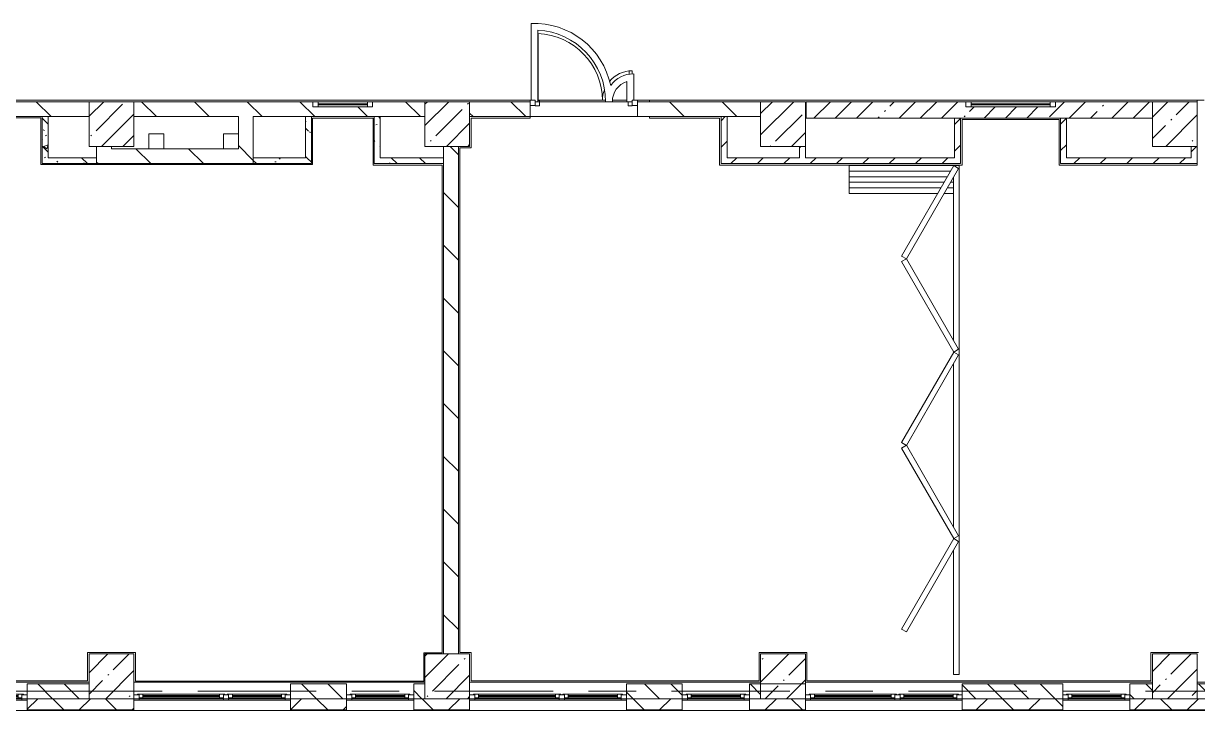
# Model space of a CAD drawing. Header units: millimetres. Extents: x 957 to 228198, y -8553 to 29000.
# Drawn here: x 107969 to 123703, y -258 to 8948 of the extents above; entities that cross this region are included whole.
import ezdxf

# ---------------------------------------------------------------- set-up
doc = ezdxf.new("R2010")
doc.units = ezdxf.units.MM
doc.linetypes.add('Осевая', pattern=[3175, 635, -476.25, 1587.5, -476.25])
for name, color, linetype, lineweight, true_color in [('A-DETL-GENF-4', 7, 'Continuous', 5, 0xaaaaaa), ('A-DOOR-2', 7, 'Continuous', 5, 0xaaaaaa), ('A-DOOR-FRAM-4', 7, 'Continuous', 5, 0xaaaaaa), ('A-FLOR-2', 7, 'Continuous', 5, 0xaaaaaa), ('I-WALL-4', 7, 'Continuous', 5, 0x787878)]:
    doc.layers.add(name, color=color, linetype=linetype, lineweight=lineweight, true_color=true_color)
for name, color, linetype, lineweight in [('A-GLAZ-2', 7, 'Continuous', 5), ('A-GLAZ-CWMG-3', 7, 'Continuous', 5), ('A-WALL', 7, 'Continuous', 9), ('A-WALL-2', 7, 'Continuous', 5), ('I-WALL-3', 7, 'Continuous', 5), ('S-COLS-1', 7, 'Continuous', 5), ('Оси', 7, 'Continuous', 9), ('Оси-2', 7, 'Осевая', 9)]:
    doc.layers.add(name, color=color, linetype=linetype, lineweight=lineweight)
pattern_1 = [(135, (101188.1, 0), (-353.553, -353.553), [])]
pattern_2 = [(45, (101188.1, 0), (-176.7767, 176.7767), [])]
pattern_3 = [(135, (101188.1, 0), (-377.17, -377.17), [533.4, -88.9, 17.78, -88.9]), (135, (101188.1, 376.94), (-377.17, -377.17), []), (50, (101188.1, 0), (637.645, -55.787), [66.675, -733.425]), (355, (101188.1, 0), (-123.35, 668.7), [53.34, -586.74]), (100.451, (101241.2, -4.65), (514.3, 612.908), [56.665, -623.315]), (46.184, (101188.1, 177.8), (948.776, -147.15), [100.01, -1100.14]), (96.636, (101267.2, 165.5), (830.91, 865.997), [85, -934.97]), (351.184, (101188.1, 177.8), (830.92, 865.99), [80.01, -880.11]), (21, (101277, 133.35), (530.65, -357.928), [66.675, -733.425]), (326, (101277, 133.35), (216.308, 644.658), [53.34, -586.74]), (71.451, (101321.2, 103.5), (746.96, 286.724), [56.665, -623.315]), (37.5, (101188.1, 0), (10.8105, 295.9426), [16.764, -562.864, 16.764, -578.866, -588.962]), (37.5, (101188.1, 0), (10.8105, 295.9426), [-1175.258, 16.764, -572.198]), (7.5, (101188.1, 0), (233.869, 350.632), [16.764, -322.834, 16.764, -549.529, -224.472]), (7.5, (101188.1, 0), (233.869, 350.632), [-905.891, 16.764, -207.708]), (327.5, (100989.84, 0), (474.568, -20.0513), [16.764, -205.486, 16.764, -676.656, -920.115]), (327.5, (100989.84, 0), (474.568, -20.0513), [-915.67, 16.764, -903.351]), (317.5, (100900.94, 0), (518.452, 88.993), [16.764, -272.161, 16.764, -443.738, -653.415]), (317.5, (100900.94, 0), (518.452, 88.993), [-749.427, 16.764, -636.65])]
pattern_4 = [(45, (101188.1, 0), (-285.123, 285.123), []), (45, (101473.2, 0), (-285.123, 285.123), [504.031, -100.806, 16.764, -84.042])]

# ---------------------------------------------------------------- blocks, each defined once
blk = doc.blocks.new('120_Окно_СКБ_2Ст - 120_Окно_СКБ_2Ст 3100х2500 _мал_ створка слева-2_-22446420-3_2_2_птичка')
at = {"layer": 'A-GLAZ-2'}
for p, q in [((-1550, -127), (-1550, -57)), ((-1550, -57), (-1480, -57)), ((1550, -57), (-1550, -57)), ((-1480, -127), (-1550, -127)), ((-1550, -127), (-1500, -127)), ((-1480, -127), (-1500, -127)), ((-1500, -127), (-1500, -137)), ((-1500, -137), (-700, -137)), ((-700, -137), (-1500, -137)), ((-1480, -57), (-1480, -127)), ((-720, -87), (-1480, -87)), ((-1480, -87), (-1480, -127)), ((-1430, -137), (-1430, -87)), ((-1430, -107), (-770, -107)), ((-770, -117), (-1430, -117)), ((-770, -137), (-770, -87)), ((-720, -127), (-720, -57)), ((-720, -57), (-650, -57)), ((-720, -127), (-720, -87)), ((-650, -127), (-720, -127)), ((-700, -127), (-720, -127)), ((-700, -127), (-670, -127)), ((-700, -137), (-700, -127)), ((-650, -127), (-670, -127)), ((-670, -127), (-670, -137)), ((-670, -137), (1500, -137)), ((1500, -137), (-670, -137)), ((-650, -57), (-650, -127)), ((1480, -87), (-650, -87)), ((-650, -87), (-650, -127)), ((-600, -137), (-600, -87)), ((-600, -107), (1430, -107)), ((1430, -117), (-600, -117)), ((1430, -137), (1430, -87)), ((1480, -127), (1480, -57)), ((1480, -57), (1550, -57)), ((1480, -127), (1480, -87)), ((1550, -127), (1480, -127)), ((1500, -127), (1480, -127)), ((1500, -127), (1550, -127)), ((1500, -137), (1500, -127)), ((1550, -57), (1550, -127))]:
    blk.add_line(p, q, dxfattribs=at)
blk = doc.blocks.new('120_Окно_СКБ_2Ст - 120_Окно_СКБ_2Ст 2100х2500 _мал створка СЛЕВА_-22446485-3_2_2_птичка')
at = {"layer": 'A-GLAZ-2'}
for p, q in [((-1050, -127), (-1050, -57)), ((-1050, -57), (-980, -57)), ((1050, -57), (-1050, -57)), ((-980, -127), (-1050, -127)), ((-1050, -127), (-1000, -127)), ((-980, -127), (-1000, -127)), ((-1000, -127), (-1000, -137)), ((-1000, -137), (-200, -137)), ((-200, -137), (-1000, -137)), ((-980, -57), (-980, -127)), ((-220, -87), (-980, -87)), ((-980, -87), (-980, -127)), ((-930, -137), (-930, -87)), ((-930, -107), (-270, -107)), ((-270, -117), (-930, -117)), ((-270, -137), (-270, -87)), ((-220, -127), (-220, -57)), ((-220, -57), (-150, -57)), ((-220, -127), (-220, -87)), ((-150, -127), (-220, -127)), ((-200, -127), (-220, -127)), ((-200, -127), (-170, -127)), ((-200, -137), (-200, -127)), ((-150, -127), (-170, -127)), ((-170, -127), (-170, -137)), ((-170, -137), (1000, -137)), ((1000, -137), (-170, -137)), ((-150, -57), (-150, -127)), ((980, -87), (-150, -87)), ((-150, -87), (-150, -127)), ((-100, -137), (-100, -87)), ((-100, -107), (930, -107)), ((930, -117), (-100, -117)), ((930, -137), (930, -87)), ((980, -127), (980, -57)), ((980, -57), (1050, -57)), ((980, -127), (980, -87)), ((1050, -127), (980, -127)), ((1000, -127), (980, -127)), ((1000, -127), (1050, -127)), ((1000, -137), (1000, -127)), ((1050, -57), (1050, -127))]:
    blk.add_line(p, q, dxfattribs=at)
blk = doc.blocks.new('120_Окно_СКБ_1Ст - 120_Окно_СКБ_1Ст 900х2500_h_-22445987-3_2_2_птичка')
at = {"layer": 'A-GLAZ-2'}
for p, q in [((-450, -127), (-450, -57)), ((-450, -57), (-380, -57)), ((450, -57), (-450, -57)), ((-380, -127), (-450, -127)), ((-450, -127), (-400, -127)), ((-380, -127), (-400, -127)), ((-400, -127), (-400, -137)), ((-400, -137), (400, -137)), ((400, -137), (-400, -137)), ((-380, -57), (-380, -127)), ((380, -87), (-380, -87)), ((-380, -87), (-380, -127)), ((-330, -137), (-330, -87)), ((-330, -107), (330, -107)), ((330, -117), (-330, -117)), ((330, -137), (330, -87)), ((380, -127), (380, -57)), ((380, -57), (450, -57)), ((380, -127), (380, -87)), ((450, -127), (380, -127)), ((400, -127), (380, -127)), ((400, -127), (450, -127)), ((400, -137), (400, -127)), ((450, -57), (450, -127))]:
    blk.add_line(p, q, dxfattribs=at)
blk = doc.blocks.new('120_Окно_СКБ_2Ст - 120_Окно_СКБ_2Ст 2100х2500 _мал створка СЛЕВА_-V269-3_2_2_птичка')
at = {"layer": 'A-GLAZ-2'}
for p, q in [((-1050, -127), (-1050, -57)), ((-1050, -57), (-980, -57)), ((1050, -57), (-1050, -57)), ((-980, -127), (-1050, -127)), ((-1050, -127), (-1000, -127)), ((-980, -127), (-1000, -127)), ((-1000, -127), (-1000, -137)), ((-1000, -137), (-200, -137)), ((-200, -137), (-1000, -137)), ((-980, -57), (-980, -127)), ((-220, -87), (-980, -87)), ((-980, -87), (-980, -127)), ((-930, -137), (-930, -87)), ((-930, -107), (-270, -107)), ((-270, -117), (-930, -117)), ((-270, -137), (-270, -87)), ((-220, -127), (-220, -57)), ((-220, -57), (-150, -57)), ((-220, -127), (-220, -87)), ((-150, -127), (-220, -127)), ((-200, -127), (-220, -127)), ((-200, -127), (-170, -127)), ((-200, -137), (-200, -127)), ((-150, -127), (-170, -127)), ((-170, -127), (-170, -137)), ((-170, -137), (1000, -137)), ((1000, -137), (-170, -137)), ((-150, -57), (-150, -127)), ((980, -87), (-150, -87)), ((-150, -87), (-150, -127)), ((-100, -137), (-100, -87)), ((-100, -107), (930, -107)), ((930, -117), (-100, -117)), ((930, -137), (930, -87)), ((980, -127), (980, -57)), ((980, -57), (1050, -57)), ((980, -127), (980, -87)), ((1050, -127), (980, -127)), ((1000, -127), (980, -127)), ((1000, -127), (1050, -127)), ((1000, -137), (1000, -127)), ((1050, -57), (1050, -127))]:
    blk.add_line(p, q, dxfattribs=at)
blk = doc.blocks.new('120_Окно_СКБ_1Ст - 120_Окно_СКБ_1Ст 900х2500_h_-20664874-3_2_2_птичка')
at = {"layer": 'A-GLAZ-2'}
for p, q in [((-450, -127), (-450, -57)), ((-450, -57), (-380, -57)), ((450, -57), (-450, -57)), ((-380, -127), (-450, -127)), ((-450, -127), (-400, -127)), ((-380, -127), (-400, -127)), ((-400, -127), (-400, -137)), ((-400, -137), (400, -137)), ((400, -137), (-400, -137)), ((-380, -57), (-380, -127)), ((380, -87), (-380, -87)), ((-380, -87), (-380, -127)), ((-330, -137), (-330, -87)), ((-330, -107), (330, -107)), ((330, -117), (-330, -117)), ((330, -137), (330, -87)), ((380, -127), (380, -57)), ((380, -57), (450, -57)), ((380, -127), (380, -87)), ((450, -127), (380, -127)), ((400, -127), (380, -127)), ((400, -127), (450, -127)), ((400, -137), (400, -127)), ((450, -57), (450, -127))]:
    blk.add_line(p, q, dxfattribs=at)
blk = doc.blocks.new('DOR__перегородка__Прямоугольная - ТП-3_ Вн_ДПГ_6820х3300h-19315679-3_2_2_птичка')
at = {"layer": 'A-DOOR-2'}
for p, q in [((6445, 1474), (6820, 1474)), ((6445, 1474), (6445, 288)), ((6520, 1474), (6520, 244)), ((6595, 1474), (6595, 201)), ((6670, 1474), (6670, 158)), ((6745, 1474), (6745, 114)), ((6820, 1474), (6820, 0)), ((6445, 201), (6445, 75)), ((6520, 158), (6520, 75)), ((0, 75), (0, 0)), ((0, 75), (1664, 75)), ((0, 0), (6820, 0)), ((1814, 75), (1827, 75)), ((1977, 75), (4164, 75)), ((4314, 75), (4325, 75)), ((4475, 75), (6663, 75)), ((6595, 114), (6595, 75)), ((6813, 75), (6820, 75))]:
    blk.add_line(p, q, dxfattribs=at)
at = {"layer": 'A-DOOR-FRAM-4'}
for p, q in [((570, 707), (608, 772)), ((1783, 7), (570, 707)), ((608, 772), (1820, 72)), ((1821, 72), (3033, 772)), ((3071, 707), (1858, 7)), ((3033, 772), (3071, 707)), ((3070, 707), (3107, 772)), ((4282, 7), (3070, 707)), ((3107, 772), (4320, 72)), ((4319, 72), (5532, 772)), ((5569, 707), (4357, 7)), ((5532, 772), (5569, 707)), ((5569, 707), (5607, 772)), ((6781, 7), (5569, 707)), ((5607, 772), (6819, 72)), ((1820, 72), (1783, 7)), ((1858, 7), (1821, 72)), ((4320, 72), (4282, 7)), ((4357, 7), (4319, 72)), ((6819, 72), (6781, 7))]:
    blk.add_line(p, q, dxfattribs=at)
blk = doc.blocks.new('BSC_Колонна _Прямоугольная - 600х600-V356-3_2_2_птичка')
at = {"layer": 'S-COLS-1'}
h = blk.add_hatch(dxfattribs=at)
h.set_pattern_fill('FP_116', color=256, style=0, pattern_type=2)
h.set_pattern_definition([(45, (-22210, -7600), (-285.123, 285.123), []), (45, (-21924.88, -7600), (-285.123, 285.123), [504.031, -100.806, 16.764, -84.042])])
h.paths.add_polyline_path([(-300, -300), (300, -300), (300, 300), (-300, 300), (-300, -259)])
for p, q in [((300, 300), (-300, 300)), ((-300, 300), (-300, -300)), ((300, -300), (300, 300)), ((-300, -300), (300, -300))]:
    blk.add_line(p, q, dxfattribs=at)
blk = doc.blocks.new('BSC_Колонна _Прямоугольная - 600х600-V357-3_2_2_птичка')
at = {"layer": 'S-COLS-1'}
h = blk.add_hatch(dxfattribs=at)
h.set_pattern_fill('FP_117', color=256, style=0, pattern_type=2)
h.set_pattern_definition([(45, (-22210, -200), (-285.123, 285.123), []), (45, (-21924.88, -200), (-285.123, 285.123), [504.031, -100.806, 16.764, -84.042])])
h.paths.add_polyline_path([(-203, -300), (300, -300), (300, 300), (-300, 300), (-300, -300)])
for p, q in [((300, 300), (-300, 300)), ((-300, 300), (-300, -300)), ((300, -300), (300, 300)), ((-300, -300), (300, -300))]:
    blk.add_line(p, q, dxfattribs=at)
blk = doc.blocks.new('BSC_Колонна _Прямоугольная - 600х600-V359-3_2_2_птичка')
at = {"layer": 'S-COLS-1'}
h = blk.add_hatch(dxfattribs=at)
h.set_pattern_fill('FP_118', color=256, style=0, pattern_type=2)
h.set_pattern_definition([(45, (-7960, -7600), (-285.123, 285.123), []), (45, (-7674.88, -7600), (-285.123, 285.123), [504.031, -100.806, 16.764, -84.042])])
h.paths.add_polyline_path([(-300, -300), (300, -300), (300, 300), (-300, 300), (-300, -130)])
for p, q in [((300, 300), (-300, 300)), ((-300, 300), (-300, -300)), ((300, -300), (300, 300)), ((-300, -300), (300, -300))]:
    blk.add_line(p, q, dxfattribs=at)
blk = doc.blocks.new('BSC_Колонна _Прямоугольная - 600х600-20441433-3_2_2_птичка')
at = {"layer": 'S-COLS-1'}
h = blk.add_hatch(dxfattribs=at)
h.set_pattern_fill('FP_125', color=256, style=0, pattern_type=2)
h.set_pattern_definition([(45, (-12460, -7600), (-285.123, 285.123), []), (45, (-12174.88, -7600), (-285.123, 285.123), [504.031, -100.806, 16.764, -84.042])])
h.paths.add_polyline_path([(-300, -300), (300, -300), (300, 300), (-300, 300), (-300, -156)])
for p, q in [((300, 300), (-300, 300)), ((-300, 300), (-300, -300)), ((300, -300), (300, 300)), ((-300, -300), (300, -300))]:
    blk.add_line(p, q, dxfattribs=at)
blk = doc.blocks.new('BSC_Колонна _Прямоугольная - 600х600-V367-3_2_2_птичка')
at = {"layer": 'S-COLS-1'}
h = blk.add_hatch(dxfattribs=at)
h.set_pattern_fill('FP_126', color=256, style=0, pattern_type=2)
h.set_pattern_definition([(45, (-16960, -7600), (-285.123, 285.123), []), (45, (-16674.88, -7600), (-285.123, 285.123), [504.031, -100.806, 16.764, -84.042])])
h.paths.add_polyline_path([(300, -300), (300, 300), (-300, 300), (-300, -300)])
for p, q in [((300, 300), (-300, 300)), ((-300, 300), (-300, -300)), ((300, -300), (300, 300)), ((-300, -300), (300, -300))]:
    blk.add_line(p, q, dxfattribs=at)
blk = doc.blocks.new('120_Окно_СКБ_1Ст - 120_Окно_СКБ_1Ст 400х1200 EI30-24228621-3_2_2_птичка')
at = {"layer": 'A-GLAZ-2'}
for p, q in [((-600, 40), (-600, 110)), ((-600, 110), (-530, 110)), ((600, 110), (-600, 110)), ((-530, 40), (-600, 40)), ((-600, 40), (600, 40)), ((-530, 110), (-530, 40)), ((530, 80), (-530, 80)), ((530, 70), (-530, 70)), ((530, 40), (530, 110)), ((530, 110), (600, 110)), ((600, 40), (530, 40)), ((600, 110), (600, 40))]:
    blk.add_line(p, q, dxfattribs=at)
blk = doc.blocks.new('Прямоугольный импост - 50 x 70 мм-31927764-3_2_2_птичка')
at = {"layer": 'A-GLAZ-CWMG-3'}
for p, q in [((-70, 35), (0, 35)), ((-70, -35), (-70, 35)), ((0, 35), (0, -35)), ((0, -35), (-70, -35))]:
    blk.add_line(p, q, dxfattribs=at)
blk = doc.blocks.new('Дверь_Витражная_остекление_ - ДВН_ДАО_Главный вход_1200 в свету Д-22 _п_-31928779-3_2_2_птичка')
at = {"layer": 'A-DETL-GENF-4'}
for p, q in [((-610, 30), (-610, 930)), ((650, 430), (610, 430)), ((610, 430), (610, 384)), ((650, 387), (650, 430)), ((-595, 30), (-615, 30)), ((-595, -40), (-595, 30)), ((595, -40), (595, 16)), ((-650, -40), (-595, -40)), ((650, -40), (595, -40))]:
    blk.add_line(p, q, dxfattribs=at)
at = {"layer": 'A-DOOR-2'}
blk.add_line((650, 430), (650, 387), dxfattribs=at)
for centre, radius, start, end in [((-650, 30), 900, 360, 87.7416), ((650, 30), 400, 90, 140.1159), ((650, 30), 400, 158.7261, 180)]:
    blk.add_arc(centre, radius, start, end, dxfattribs=at)
blk = doc.blocks.new('Прямоугольный импост - 50 x 70 мм-31701779-3_2_2_птичка')
at = {"layer": 'A-GLAZ-CWMG-3'}
for p, q in [((0, 35), (-70, 35)), ((-70, 35), (-70, -35)), ((0, -35), (0, 35)), ((-70, -35), (0, -35))]:
    blk.add_line(p, q, dxfattribs=at)
blk = doc.blocks.new('120_Окно_СКБ_1Ст - 120_Окно_СКБ_1Ст 400х800 EI30-24230873-3_2_2_птичка')
at = {"layer": 'A-GLAZ-2'}
for p, q in [((-400, 30), (-400, 100)), ((-400, 100), (-330, 100)), ((400, 100), (-400, 100)), ((-330, 30), (-400, 30)), ((-400, 30), (400, 30)), ((-330, 100), (-330, 30)), ((330, 70), (-330, 70)), ((330, 60), (-330, 60)), ((330, 30), (330, 100)), ((330, 100), (400, 100)), ((400, 30), (330, 30)), ((400, 100), (400, 30))]:
    blk.add_line(p, q, dxfattribs=at)

msp = doc.modelspace()

# ---------------------------------------------------------------- hatches: boundary and pattern name
at = {"layer": 'A-WALL-2'}
h = msp.add_hatch(dxfattribs=at)
h.set_pattern_fill('FP_83', color=256, style=0, pattern_type=2)
h.set_pattern_definition([(135, (101188.1, 0), (-176.7767, -176.7767), [])])
h.paths.add_polyline_path([(116798.1, -100), (116798.1, 100), (116048.1, 100), (116048.1, -100)])
h.paths.add_polyline_path([(138611.1, -100), (139178.1, -100), (139178.1, 100), (138611.1, 100)])
h.paths.add_polyline_path([(117848.1, -100), (117848.1, 100), (117698.1, 100), (117698.1, -100), (117828.1, -100)])
h.paths.add_polyline_path([(113333.1, -100), (113348.1, -100), (113348.1, 100), (113198.1, 100), (113198.1, -100), (113311.2, -100)])
h.paths.add_polyline_path([(137548.5, -100), (137711.1, -100), (137711.1, 100), (137158.1, 100), (137158.1, -100)])
h.paths.add_polyline_path([(126729.1, -100), (126748.1, -100), (126748.1, 100), (125998.1, 100), (125998.8, -100), (126362, -100)])
h.paths.add_polyline_path([(120548.1, -100), (121898.1, -100), (121898.1, 100), (120548.1, 100), (120548.1, -13.9)])
h.paths.add_polyline_path([(134818.1, -100), (135058.1, -100), (135058.1, 100), (134798.1, 100), (134798.1, -100)])
h.paths.add_polyline_path([(127348.1, -100), (127597.8, -100), (127597.8, 100), (127348.1, 100), (127348.1, -66.3)])
h.paths.add_polyline_path([(111547.8, -100), (112298.1, -100), (112298.1, 100), (111547.8, 100)])
h.paths.add_polyline_path([(123098.1, -100), (123098.1, 100), (122798.1, 100), (122798.1, -100), (123078.1, -100)])
h.paths.add_polyline_path([(133298.1, -100), (133298.1, 100), (132070.9, 100), (132070.9, -100), (132887.5, -100)])
h.paths.add_polyline_path([(108848.1, -100), (108848.1, 100), (108018.1, 100), (108018.1, -100), (108828.1, -100)])
h.paths.add_polyline_path([(130997.8, -100), (131170.9, -100), (131170.9, 100), (130997.8, 100), (130997.8, -70.1)])
h.paths.add_polyline_path([(123898.1, -100), (123898.1, 100), (123698.1, 100), (123698.1, -100)])
h = msp.add_hatch(dxfattribs=at)
h.set_pattern_fill('FP_85', color=256, style=0, pattern_type=2)
h.set_pattern_definition([(45, (101188.1, 0), (-353.5534, 353.5534), []), (135, (101188.1, 0), (-353.5534, -353.5534), [])])
h.paths.add_polyline_path([(100928.1, -250), (104918.1, -250), (104918.1, -100), (100928.1, -100)])
h.paths.add_polyline_path([(139412.9, -250), (139498.2, -250), (139498.2, -100), (138611.1, -100), (138611.1, -250)])
h.paths.add_polyline_path([(132887.5, -250), (133298.1, -250), (133298.1, -100), (132070.9, -100), (132070.9, -250)])
h.paths.add_polyline_path([(134198.1, -250), (135058.1, -250), (135058.1, -100), (134198.1, -100), (134198.1, -192.2)])
h.paths.add_polyline_path([(131170.9, -250), (131170.9, -100), (130397.8, -100), (130397.8, -250), (131023.1, -250)])
h.paths.add_polyline_path([(137711.1, -250), (137711.1, -100), (137158.1, -100), (137158.1, -250), (137548.5, -250)])
h.paths.add_polyline_path([(123565.4, -250), (123898.1, -250), (123898.1, -100), (122798.1, -100), (122798.1, -250)])
h.paths.add_polyline_path([(125998.1, -250), (127597.8, -250), (127597.8, -100), (125998.1, -100), (125998.1, -169.4)])
h.paths.add_polyline_path([(121898.1, -250), (121898.1, -100), (120548.1, -100), (120548.1, -250), (120768.8, -250)])
h.paths.add_polyline_path([(118448.1, -250), (118448.1, -100), (117698.1, -100), (117698.1, -250), (117972.2, -250)])
h.paths.add_polyline_path([(116048.1, -250), (116798.1, -250), (116798.1, -100), (116048.1, -100), (116048.1, -141.7)])
h.paths.add_polyline_path([(108650.2, -250), (109447.8, -250), (109447.8, -100), (108018.1, -100), (108018.1, -250)])
h.paths.add_polyline_path([(113948.1, -250), (113948.1, -100), (113198.1, -100), (113198.1, -250), (113311.2, -250)])
h.paths.add_polyline_path([(111547.8, -250), (112298.1, -250), (112298.1, -100), (111547.8, -100), (111547.8, -129.2)])
at = {"layer": 'I-WALL-3'}
h = msp.add_hatch(dxfattribs=at)
h.set_pattern_fill('FP_84', color=256, style=0, pattern_type=2)
h.set_pattern_definition(pattern_1)
h.paths.add_polyline_path([(113968.1, 7700), (114757.4, 7700), (114757.4, 7900), (113948.1, 7900), (113948.1, 7700)])
h.paths.add_polyline_path([(107718.1, 7700), (108848.1, 7700), (108848.1, 7900), (107718.1, 7900)])
h.paths.add_polyline_path([(117298.1, 7700), (117848.1, 7700), (117848.1, 7900), (116197.4, 7896), (116197.4, 7700), (117040, 7700)])
h.paths.add_polyline_path([(110358.6, 7700), (113348.1, 7700), (113348.1, 7900), (112648.1, 7900), (112648.1, 7830), (111848.1, 7830), (111848.1, 7900), (109448.1, 7900), (109448.1, 7700), (109648.1, 7700)])
h.paths.add_polyline_path([(105218.1, 7700), (105218.1, 7900), (104918.1, 7900), (104921.4, 7700), (104938.1, 7700)])
h = msp.add_hatch(dxfattribs=at)
h.set_pattern_fill('FP_81', color=256, style=0, pattern_type=2)
h.set_pattern_definition(pattern_4)
h.paths.add_polyline_path([(123098.1, 7680), (123098.1, 7900), (121797.6, 7900), (121797.6, 7830), (120597.6, 7830), (120597.6, 7900), (118458.1, 7900), (118458.1, 7680), (122633.2, 7680)])
h = msp.add_hatch(dxfattribs=at)
h.set_pattern_fill('FP_84', color=256, style=0, pattern_type=2)
h.set_pattern_definition(pattern_1)
h.paths.add_polyline_path([(110848.1, 7070), (111048.1, 7070), (111048.1, 7700), (110848.1, 7700), (110848.1, 7150)])
h = msp.add_hatch(dxfattribs=at)
h.set_pattern_fill('FP_86', color=256, style=0, pattern_type=2)
h.set_pattern_definition(pattern_2)
h.paths.add_polyline_path([(117398.1, 7150), (117398.1, 7700), (117318.1, 7700), (117318.1, 7150)])
h = msp.add_hatch(dxfattribs=at)
h.set_pattern_fill('FP_86', color=256, style=0, pattern_type=2)
h.set_pattern_definition(pattern_2)
h.paths.add_polyline_path([(120448.1, 7070), (120528.1, 7070), (120528.1, 7680), (120448.1, 7680), (120448.1, 7150)])
h = msp.add_hatch(dxfattribs=at)
h.set_pattern_fill('FP_86', color=256, style=0, pattern_type=2)
h.set_pattern_definition(pattern_2)
h.paths.add_polyline_path([(121867.1, 7150), (121947.1, 7150), (121947.1, 7680), (121867.1, 7680), (121867.1, 7276.1)])
h = msp.add_hatch(dxfattribs=at)
h.set_pattern_fill('FP_84', color=256, style=0, pattern_type=2)
h.set_pattern_definition(pattern_1)
h.paths.add_polyline_path([(109148.1, 7070), (109148.1, 7300), (108948.1, 7300), (108948.1, 7070), (109082.4, 7070)])
h = msp.add_hatch(dxfattribs=at)
h.set_pattern_fill('FP_84', color=256, style=0, pattern_type=2)
h.set_pattern_definition(pattern_1)
h.paths.add_polyline_path([(110681.2, 7070), (110848.1, 7070), (110848.1, 7270), (109148.1, 7270), (109148.1, 7070), (110486.6, 7070)])
h = msp.add_hatch(dxfattribs=at)
h.set_pattern_fill('FP_84', color=256, style=0, pattern_type=2)
h.set_pattern_definition(pattern_1)
h.paths.add_polyline_path([(113798.1, 500), (113798.1, 7300), (113598.1, 7300), (113598.1, 500)])
h = msp.add_hatch(dxfattribs=at)
h.set_pattern_fill('FP_86', color=256, style=0, pattern_type=2)
h.set_pattern_definition(pattern_2)
h.paths.add_polyline_path([(118448.1, 7150), (118448.1, 7300), (118368.1, 7300), (118368.1, 7150)])
h = msp.add_hatch(dxfattribs=at)
h.set_pattern_fill('FP_86', color=256, style=0, pattern_type=2)
h.set_pattern_definition(pattern_2)
h.paths.add_polyline_path([(123698, 7070), (123698.1, 7070), (123698.1, 7300), (123618.1, 7300), (123618.1, 7070)])
h = msp.add_hatch(dxfattribs=at)
h.set_pattern_fill('FP_86', color=256, style=0, pattern_type=2)
h.set_pattern_definition(pattern_2)
h.paths.add_polyline_path([(120448.1, 7070), (120448.1, 7150), (117318.1, 7150), (117318.1, 7070), (118904.4, 7070)])
h = msp.add_hatch(dxfattribs=at)
h.set_pattern_fill('FP_86', color=256, style=0, pattern_type=2)
h.set_pattern_definition(pattern_2)
h.paths.add_polyline_path([(123078.1, 7070), (123618.1, 7070), (123618.1, 7150), (121867.1, 7150), (121867.1, 7070), (122633.2, 7070)])
at = {"layer": 'I-WALL-4'}
h = msp.add_hatch(dxfattribs=at)
h.set_pattern_fill('FP_93', color=256, style=0, pattern_type=2)
h.set_pattern_definition(pattern_3)
h.paths.add_polyline_path([(108219.1, 7070), (108299.1, 7070), (108299.1, 7700), (108219.1, 7700), (108219.1, 7470)])
h = msp.add_hatch(dxfattribs=at)
h.set_pattern_fill('FP_93', color=256, style=0, pattern_type=2)
h.set_pattern_definition(pattern_3)
h.paths.add_polyline_path([(111748.1, 7150), (111828.1, 7150), (111828.1, 7700), (111748.1, 7694.5), (111748.1, 7270.5)])
h = msp.add_hatch(dxfattribs=at)
h.set_pattern_fill('FP_93', color=256, style=0, pattern_type=2)
h.set_pattern_definition(pattern_3)
h.paths.add_polyline_path([(112748.1, 7070), (112748.1, 7700), (112668.1, 7700), (112668.1, 7070)])
h = msp.add_hatch(dxfattribs=at)
h.set_pattern_fill('FP_93', color=256, style=0, pattern_type=2)
h.set_pattern_definition(pattern_3)
h.paths.add_polyline_path([(108632.7, 7070), (108948.1, 7070), (108948.1, 7150), (108299.1, 7150), (108299.1, 7070)])
h = msp.add_hatch(dxfattribs=at)
h.set_pattern_fill('FP_93', color=256, style=0, pattern_type=2)
h.set_pattern_definition(pattern_3)
h.paths.add_polyline_path([(111828.1, 7070), (111828.1, 7150), (111048.1, 7150), (111048.1, 7070), (111446.8, 7070)])
h = msp.add_hatch(dxfattribs=at)
h.set_pattern_fill('FP_93', color=256, style=0, pattern_type=2)
h.set_pattern_definition(pattern_3)
h.paths.add_polyline_path([(113578.1, 7070), (113598.1, 7070), (113598.1, 7150), (112748.1, 7150), (112748.1, 7070), (113333.1, 7070)])
at = {"layer": 'S-COLS-1'}
h = msp.add_hatch(dxfattribs=at)
h.set_pattern_fill('FP_81', color=256, style=0, pattern_type=2)
h.set_pattern_definition(pattern_4)
h.paths.add_polyline_path([(109448.1, -100), (109448.1, 500), (108848.1, 500), (108848.1, -100), (109447.8, -100)])
h = msp.add_hatch(dxfattribs=at)
h.set_pattern_fill('FP_81', color=256, style=0, pattern_type=2)
h.set_pattern_definition(pattern_4)
h.paths.add_polyline_path([(113798.1, -100), (113948.1, -100), (113948.1, 500), (113348.1, 500), (113348.1, -100)])
h = msp.add_hatch(dxfattribs=at)
h.set_pattern_fill('FP_81', color=256, style=0, pattern_type=2)
h.set_pattern_definition(pattern_4)
h.paths.add_polyline_path([(118448.1, -100), (118448.1, 500), (117848.1, 500), (117848.1, -100), (117972.2, -100)])

# ---------------------------------------------------------------- linework, layer by layer
at = {"layer": 'A-FLOR-2'}
for p, q in [((114772.3, 8947.1), (114772.3, 7919)), ((114862.3, 7900), (114862.3, 8856.8)), ((116146.4, 7919), (116146.4, 8271.9)), ((116056.4, 8169.4), (116056.4, 7900)), ((114772.3, 7920), (107718.1, 7920)), ((114827.4, 7900), (114862.3, 7900)), ((114862.3, 7920), (115769.3, 7920)), ((115770.4, 7900), (115860.4, 7900)), ((115862.3, 7920), (116056.4, 7920)), ((116056.4, 7900), (116127.4, 7900)), ((116357.4, 7920), (116146.4, 7920)), ((123793, 7920), (116357.4, 7920)), ((116357.4, 7900), (116357.4, 7920)), ((123698.1, 7920), (123698.1, 7900)), ((108203.1, 7685.5), (107718.1, 7685.5)), ((108203.1, 7060.5), (108203.1, 7685.5)), ((112653.1, 7680.5), (111843.1, 7680.5)), ((111843.1, 7680.5), (111843.1, 7060.5)), ((112653.1, 7050.5), (112653.1, 7680.5)), ((114757.4, 7680), (113968.1, 7680)), ((113968.1, 7680), (113968.1, 7280)), ((114757.4, 7700), (114757.4, 7680)), ((116357.4, 7680), (116357.4, 7700)), ((117298.1, 7680), (116357.4, 7680)), ((117298.1, 7050), (117298.1, 7680)), ((121847.1, 7660), (120548.1, 7660)), ((120548.1, 7660), (120548.1, 7050)), ((121847.1, 7050), (121847.1, 7660)), ((109648.1, 7470), (109848.1, 7470)), ((109648.1, 7270), (109648.1, 7470)), ((109848.1, 7470), (109848.1, 7270)), ((110648.1, 7470), (110848.1, 7470)), ((110648.1, 7270), (110648.1, 7470)), ((113968.1, 7280), (113818.1, 7280)), ((113818.1, 7280), (113818.1, 520)), ((111843.1, 7060.5), (108203.1, 7060.5)), ((113578.1, 7050.5), (112653.1, 7050.5)), ((113578.1, 515.5), (113578.1, 7050.5)), ((120548.1, 7050), (117298.1, 7050)), ((123698.1, 7050), (121847.1, 7050)), ((123698.1, 7070), (123698.1, 7050)), ((108828.1, 140.5), (108828.1, 520.5)), ((108828.1, 520.5), (109468.1, 520.5)), ((109468.1, 520.5), (109468.1, 135.5)), ((113333.1, 135.5), (113333.1, 515.5)), ((113333.1, 515.5), (113578.1, 515.5)), ((113818.1, 520), (113968.1, 520)), ((113968.1, 520), (113968.1, 140)), ((117828.1, 140), (117828.1, 520)), ((117828.1, 520), (118468.1, 520)), ((118468.1, 520), (118468.1, 140)), ((123078.1, 140), (123078.1, 520)), ((123078.1, 520), (123718.1, 520)), ((104938.1, 140.5), (108828.1, 140.5)), ((109468.1, 135.5), (113333.1, 135.5)), ((113968.1, 140), (117828.1, 140)), ((118468.1, 140), (123078.1, 140))]:
    msp.add_line(p, q, dxfattribs=at)
for centre, radius, start, end in [((114815.4, 7903), 1045, 11.78406, 92.36409), ((114815.4, 7903), 955, 359.82001, 87.18541), ((116139.4, 7903), 369, 88.91556, 144.66492), ((116139.4, 7903), 279, 107.31049, 180.6161)]:
    msp.add_arc(centre, radius, start, end, dxfattribs=at)
at = {"layer": 'A-WALL'}
for p, q in [((108299.1, 7700), (108219.1, 7700)), ((111828.1, 7700), (111748.1, 7700)), ((112748.1, 7700), (112668.1, 7700)), ((117398.1, 7700), (117318.1, 7700)), ((120528.1, 7680), (120448.1, 7680)), ((121947.1, 7680), (121867.1, 7680)), ((108948.1, 7070), (108948.1, 7150)), ((111048.1, 7150), (111048.1, 7070)), ((113598.1, 7070), (113598.1, 7150)), ((108018.1, -100), (108848.1, -100)), ((111547.8, -100), (112298.1, -100)), ((113198.1, -100), (113348.1, -100)), ((116048.1, -100), (116798.1, -100)), ((117698.1, -100), (118448.1, -100)), ((120548.1, -100), (121898.1, -100)), ((122798.1, -100), (123098.1, -100)), ((123698.1, -100), (123898.1, -100)), ((108018.1, -250), (109447.8, -250)), ((108018.1, -253), (109447.8, -253)), ((111547.8, -250), (112298.1, -250)), ((111547.8, -253), (112298.1, -253)), ((113198.1, -250), (113948.1, -250)), ((113198.1, -253), (113948.1, -253)), ((116048.1, -250), (116798.1, -250)), ((116048.1, -253), (116798.1, -253)), ((117698.1, -250), (118448.1, -250)), ((117698.1, -253), (118448.1, -253)), ((120548.1, -250), (121898.1, -250)), ((120548.1, -253), (121898.1, -253)), ((122798.1, -250), (123898.1, -250)), ((122798.1, -253), (123898.1, -253))]:
    msp.add_line(p, q, dxfattribs=at)
at = {"layer": 'A-WALL-2'}
for p, q in [((108848.1, 100), (108018.1, 100)), ((108018.1, 100), (108018.1, -258)), ((108848.1, -100), (108848.1, 100)), ((112298.1, 100), (111547.8, 100)), ((111547.8, 100), (111547.8, -258)), ((112298.1, -258), (112298.1, 100)), ((113348.1, 100), (113198.1, 100)), ((113198.1, 100), (113198.1, -258)), ((113348.1, -100), (113348.1, 100)), ((116798.1, 100), (116048.1, 100)), ((116048.1, 100), (116048.1, -258)), ((116798.1, -258), (116798.1, 100)), ((118448.1, 100), (117698.1, 100)), ((117698.1, 100), (117698.1, -258)), ((118448.1, -258), (118448.1, 100)), ((121898.1, 100), (120548.1, 100)), ((120548.1, 100), (120548.1, -258)), ((121898.1, -258), (121898.1, 100)), ((123098.1, 100), (122798.1, 100)), ((122798.1, 100), (122798.1, -258)), ((123898.1, 100), (123698.1, 100)), ((108018.1, -100), (101078.1, -100)), ((109447.8, -100), (108848.1, -100)), ((109447.8, -258), (109447.8, -100)), ((109448.1, -100), (111547.8, -100)), ((112298.1, -100), (113198.1, -100)), ((113348.1, -100), (113948.1, -100)), ((113948.1, -258), (113948.1, -100)), ((116798.1, -100), (117698.1, -100)), ((118448.1, -100), (120548.1, -100)), ((121898.1, -100), (122798.1, -100)), ((100920.1, -258), (111547.8, -258)), ((111547.8, -258), (122798.1, -258)), ((122798.1, -258), (137711.1, -258))]:
    msp.add_line(p, q, dxfattribs=at)
at = {"layer": 'I-WALL-3'}
for p, q in [((108848.1, 7900), (107718.1, 7900)), ((111848.1, 7900), (109448.1, 7900)), ((113348.1, 7900), (112648.1, 7900)), ((114757.4, 7900), (113948.1, 7900)), ((114757.4, 7700), (114757.4, 7900)), ((114862.3, 7900), (115770.4, 7900)), ((115860.4, 7900), (116056.4, 7900)), ((117848.1, 7900), (116197.4, 7900)), ((116197.4, 7900), (116197.4, 7700)), ((120597.6, 7900), (118458.1, 7900)), ((118458.1, 7900), (118458.1, 7680)), ((123098.1, 7900), (121797.6, 7900)), ((108219.1, 7700), (104918.1, 7700)), ((108219.1, 7700), (108219.1, 7070)), ((108299.1, 7700), (108848.1, 7700)), ((108299.1, 7150), (108299.1, 7700)), ((109448.1, 7700), (110848.1, 7700)), ((110848.1, 7700), (110848.1, 7270)), ((111048.1, 7700), (111748.1, 7700)), ((111048.1, 7150), (111048.1, 7700)), ((111748.1, 7700), (111748.1, 7150)), ((111828.1, 7700), (112668.1, 7700)), ((111828.1, 7070), (111828.1, 7700)), ((112668.1, 7700), (112668.1, 7070)), ((112748.1, 7700), (113348.1, 7700)), ((112748.1, 7150), (112748.1, 7700)), ((117318.1, 7700), (113948.1, 7700)), ((117318.1, 7700), (117318.1, 7070)), ((117398.1, 7700), (117848.1, 7700)), ((117398.1, 7150), (117398.1, 7700)), ((118458.1, 7680), (120448.1, 7680)), ((120448.1, 7680), (120448.1, 7150)), ((120528.1, 7070), (120528.1, 7680)), ((120528.1, 7680), (121867.1, 7680)), ((121867.1, 7680), (121867.1, 7070)), ((121947.1, 7150), (121947.1, 7680)), ((121947.1, 7680), (123098.1, 7680)), ((108948.1, 7300), (108948.1, 7150)), ((109148.1, 7270), (109148.1, 7300)), ((110848.1, 7270), (109148.1, 7270)), ((113598.1, 7300), (113598.1, 7150)), ((113798.1, 500), (113798.1, 7300)), ((118368.1, 7300), (118368.1, 7150)), ((118448.1, 7150), (118448.1, 7300)), ((123618.1, 7300), (123618.1, 7150)), ((123698.1, 7070), (123698.1, 7300)), ((108948.1, 7150), (108299.1, 7150)), ((111748.1, 7150), (111048.1, 7150)), ((113598.1, 7150), (112748.1, 7150)), ((118368.1, 7150), (117398.1, 7150)), ((120448.1, 7150), (118448.1, 7150)), ((123618.1, 7150), (121947.1, 7150)), ((108219.1, 7070), (111828.1, 7070)), ((112668.1, 7070), (113598.1, 7070)), ((113598.1, 7070), (113598.1, 500)), ((117318.1, 7070), (120528.1, 7070)), ((121867.1, 7070), (123698.1, 7070)), ((113598.1, 500), (113798.1, 500)), ((104918.1, 120), (108848.1, 120)), ((109448.1, 120), (113348.1, 120)), ((113948.1, 120), (117848.1, 120)), ((118448.1, 120), (123098.1, 120)), ((123698.1, 120), (126019.4, 120)), ((116048.1, -100), (113948.1, -100))]:
    msp.add_line(p, q, dxfattribs=at)
at = {"layer": 'S-COLS-1'}
for p, q in [((109448.1, 500), (108848.1, 500)), ((108848.1, 500), (108848.1, 100)), ((109448.1, -100), (109448.1, 500)), ((113598.1, 500), (113348.1, 500)), ((113348.1, 500), (113348.1, 100)), ((113798.1, 500), (113598.1, 500)), ((113948.1, 500), (113798.1, 500)), ((113948.1, -100), (113948.1, 500)), ((118448.1, 500), (117848.1, 500)), ((117848.1, 500), (117848.1, -100)), ((118448.1, -100), (118448.1, 500)), ((108848.1, 100), (108848.1, -100)), ((113348.1, 100), (113348.1, -100)), ((108848.1, -100), (109448.1, -100)), ((113348.1, -100), (113948.1, -100)), ((117848.1, -100), (118448.1, -100))]:
    msp.add_line(p, q, dxfattribs=at)
at = {"layer": 'Оси'}
msp.add_line((96692.6, 0), (109192.6, 0), dxfattribs=at)
at = {"layer": 'Оси-2'}
msp.add_line((109192.6, 0), (127448.1, 0), dxfattribs=at)

# ---------------------------------------------------------------- block references
at = {"layer": 'A-DOOR-2'}
msp.add_blockref('Дверь_Витражная_остекление_ - ДВН_ДАО_Главный вход_1200 в свету Д-22 _п_-31928779-3_2_2_птичка', (115477.4, 7884), dxfattribs=at)
at = {"layer": 'A-DOOR-2', "rotation": 89.99999999999955}
msp.add_blockref('DOR__перегородка__Прямоугольная - ТП-3_ Вн_ДПГ_6820х3300h-19315679-3_2_2_птичка', (120508.1, 225), dxfattribs=at)
at = {"layer": 'A-GLAZ-2'}
for name, p in [('120_Окно_СКБ_1Ст - 120_Окно_СКБ_1Ст 400х800 EI30-24230873-3_2_2_птичка', (112248.1, 7800)), ('120_Окно_СКБ_1Ст - 120_Окно_СКБ_1Ст 400х1200 EI30-24228621-3_2_2_птичка', (121197.6, 7790))]:
    msp.add_blockref(name, p, dxfattribs=at)
at = {"layer": 'A-GLAZ-2', "rotation": 180}
for name, p in [('120_Окно_СКБ_2Ст - 120_Окно_СКБ_2Ст 3100х2500 _мал_ створка слева-2_-22446420-3_2_2_птичка', (106468.1, -175)), ('120_Окно_СКБ_2Ст - 120_Окно_СКБ_2Ст 2100х2500 _мал створка СЛЕВА_-22446485-3_2_2_птичка', (110497.8, -175)), ('120_Окно_СКБ_1Ст - 120_Окно_СКБ_1Ст 900х2500_h_-22445987-3_2_2_птичка', (112748.1, -175)), ('120_Окно_СКБ_2Ст - 120_Окно_СКБ_2Ст 2100х2500 _мал створка СЛЕВА_-V269-3_2_2_птичка', (114998.1, -175)), ('120_Окно_СКБ_1Ст - 120_Окно_СКБ_1Ст 900х2500_h_-22445987-3_2_2_птичка', (117248.1, -175)), ('120_Окно_СКБ_2Ст - 120_Окно_СКБ_2Ст 2100х2500 _мал створка СЛЕВА_-V269-3_2_2_птичка', (119498.1, -175)), ('120_Окно_СКБ_1Ст - 120_Окно_СКБ_1Ст 900х2500_h_-20664874-3_2_2_птичка', (122348.1, -175))]:
    msp.add_blockref(name, p, dxfattribs=at)
at = {"layer": 'A-GLAZ-CWMG-3', "rotation": 180}
msp.add_blockref('Прямоугольный импост - 50 x 70 мм-31701779-3_2_2_птичка', (114757.4, 7884), dxfattribs=at)
at = {"layer": 'A-GLAZ-CWMG-3', "extrusion": (0, 0, -1), "rotation": 180}
msp.add_blockref('Прямоугольный импост - 50 x 70 мм-31927764-3_2_2_птичка', (-116197.4, 7884), dxfattribs=at)
at = {"layer": 'S-COLS-1'}
for name, p in [('BSC_Колонна _Прямоугольная - 600х600-V359-3_2_2_птичка', (109148.1, 7600)), ('BSC_Колонна _Прямоугольная - 600х600-20441433-3_2_2_птичка', (113648.1, 7600)), ('BSC_Колонна _Прямоугольная - 600х600-V367-3_2_2_птичка', (118148.1, 7600)), ('BSC_Колонна _Прямоугольная - 600х600-V356-3_2_2_птичка', (123398.1, 7600)), ('BSC_Колонна _Прямоугольная - 600х600-V357-3_2_2_птичка', (123398.1, 200))]:
    msp.add_blockref(name, p, dxfattribs=at)

doc.saveas('drawing.dxf')
